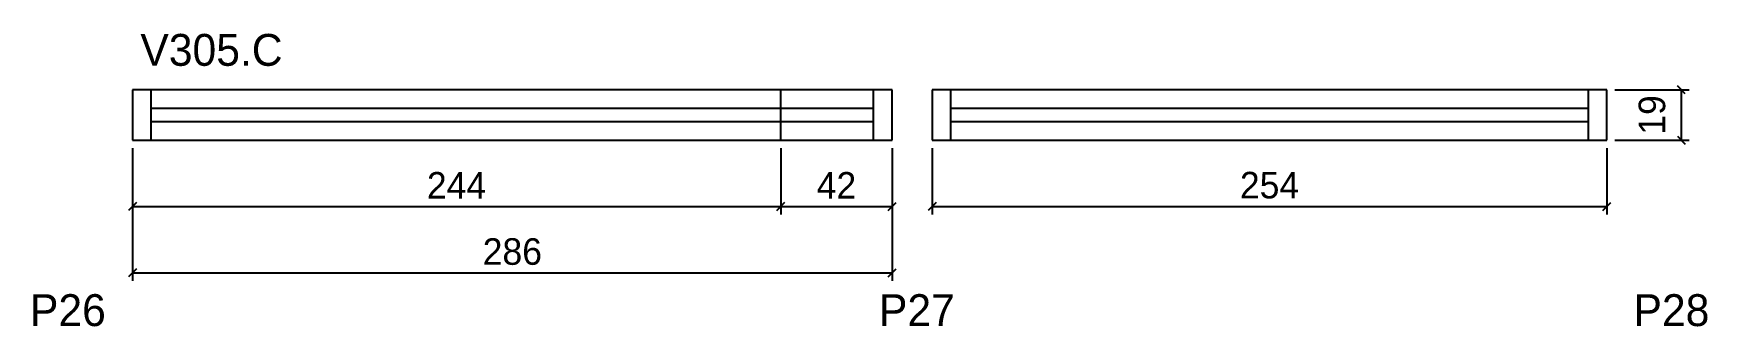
# Model space of a CAD drawing. Extents: x -37 to 593, y -89 to 21.
import ezdxf
from ezdxf.enums import TextEntityAlignment as Align

# ---------------------------------------------------------------- set-up
doc = ezdxf.new("R2010")
doc.units = 0
for name, color, linetype in [('5', 5, 'Continuous'), ('COTA', 241, 'Continuous'), ('NOMENCLATURA', 7, 'Continuous'), ('Painéis', 200, 'Continuous'), ('SARR_2.2x7', 40, 'Continuous')]:
    doc.layers.add(name, color=color, linetype=linetype)
doc.dimstyles.new('PAINEL', dxfattribs={"dimtxt": 10, "dimasz": 3, "dimexe": 3, "dimexo": 3, "dimgap": 3, "dimtad": 1, "dimblk": 'OBLIQUE', "dimblk1": 'OBLIQUE', "dimcen": 2.5, "dimclrd": 4, "dimclre": 4, "dimclrt": 240, "dimazin": 3, "dimtfac": 1, "dimtmove": 0, "dimatfit": 3})

# ---------------------------------------------------------------- blocks, each defined once
blk = doc.blocks.new('_OBLIQUE')
at = {"color": 0, "linetype": 'BYBLOCK'}
blk.add_line((-0.5, -0.5), (0.5, 0.5), dxfattribs=at)

msp = doc.modelspace()

# ---------------------------------------------------------------- linework, layer by layer
at = {"layer": 'Painéis'}
for p, q in [((244, 0), (0, 0)), ((0, 0), (0, -19)), ((286, 0), (244, 0)), ((244, -19), (244, 0)), ((286, -19), (286, 0)), ((555, 0), (301, 0)), ((301, 0), (301, -19)), ((555, -19), (555, 0)), ((0, -19), (244, -19)), ((244, -19), (286, -19)), ((301, -19), (555, -19))]:
    msp.add_line(p, q, dxfattribs=at)
at = {"layer": 'SARR_2.2x7'}
for p, q in [((7, -19), (7, 0)), ((279, -19), (279, 0)), ((308, -19), (308, 0)), ((548, -19), (548, 0)), ((7, -7), (279, -7)), ((7, -12), (279, -12)), ((308, -7), (548, -7)), ((308, -12), (548, -12))]:
    msp.add_line(p, q, dxfattribs=at)

# ---------------------------------------------------------------- texts
at = {"layer": '5'}
msp.add_text('P26', height=12, dxfattribs=at).set_placement((-10, -89), align=Align.RIGHT)
for s, p in [('P27', (281, -89)), ('P28', (565, -89))]:
    msp.add_text(s, height=12, dxfattribs=at).set_placement(p)
at = {"layer": 'NOMENCLATURA'}
msp.add_text('V305.C', height=12, dxfattribs=at).set_placement((3, 9))

# ---------------------------------------------------------------- dimensions: what is measured, and where the dimension line sits
at = {"layer": 'COTA'}
msp.add_linear_dim(base=(583, -19), p1=(555, -19), p2=(555, 0), angle=90, dimstyle='PAINEL', dxfattribs=at).render()
for base, p1, p2 in [((0, -44), (0, -19), (244, -19)), ((0, -69), (0, -19), (286, -19)), ((244, -44), (244, -19), (286, -19)), ((301, -44), (301, -19), (555, -19))]:
    msp.add_linear_dim(base=base, p1=p1, p2=p2, dimstyle='PAINEL', dxfattribs=at).render()

doc.saveas('drawing.dxf')
